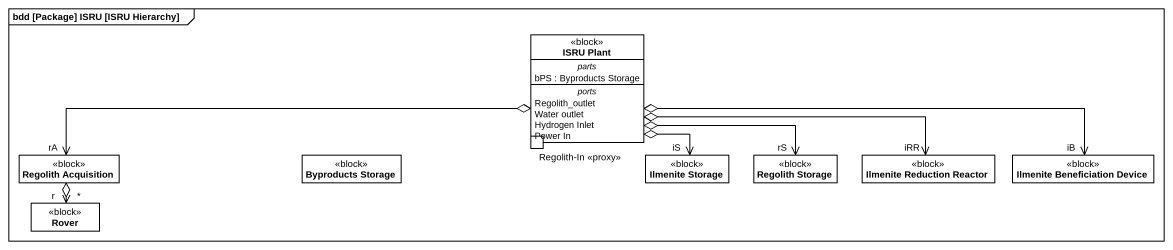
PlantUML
@startuml
mainframe bdd [Package] ISRU [ISRU Hierarchy]
hide circle
hide empty members
class "ISRU Plant" as ISRU_Plant <<block>> {
  -- parts --
  bPS : Byproducts Storage
  -- ports --
  Regolith_outlet
  Water outlet
  Hydrogen Inlet
  Power In
  -- ports --
  Regolith-In <<proxy>>
}
class "Regolith Acquisition" as Regolith_Acquisition <<block>>
class "Byproducts Storage" as Byproducts_Storage <<block>>
class "Ilmenite Storage" as Ilmenite_Storage <<block>>
class "Regolith Storage" as Regolith_Storage <<block>>
class "Ilmenite Reduction Reactor" as Ilmenite_Reduction_Reactor <<block>>
class "Ilmenite Beneficiation Device" as Ilmenite_Beneficiation <<block>>
class Rover <<block>>
ISRU_Plant o-left-> "rA" Regolith_Acquisition
ISRU_Plant o--> "iS" Ilmenite_Storage
ISRU_Plant o-right-> "rS" Regolith_Storage
ISRU_Plant o-right-> "iRR" Ilmenite_Reduction_Reactor
ISRU_Plant o-right-> "iB" Ilmenite_Beneficiation
Regolith_Acquisition o--> "r\n*" Rover
@enduml
